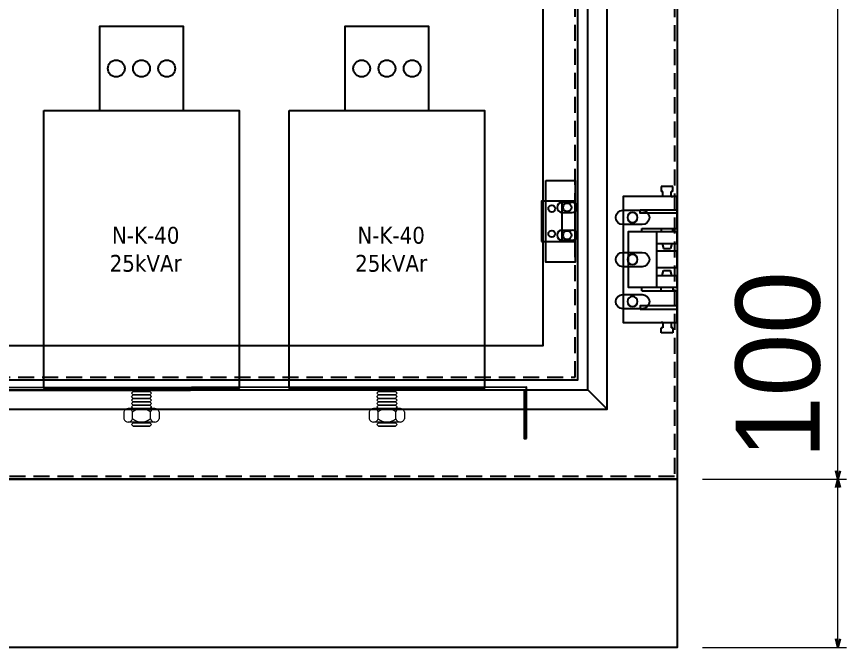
# Model space of a CAD drawing. Header units: millimetres. Extents: x 0 to 6126, y 0 to 4331.
# Drawn here: x 4417.4 to 4910.5, y 2399 to 2773.8 of the extents above; entities that cross this region are included whole.
import ezdxf

# ---------------------------------------------------------------- set-up
doc = ezdxf.new("R2010")
doc.units = ezdxf.units.MM
doc.linetypes.add('HIDDEN2', pattern=[4.7625, 3.175, -1.5875])
doc.layers.add('00', color=7, linetype='Continuous', lineweight=0)
doc.layers.add('DIM', color=253, linetype='Continuous')
doc.dimstyles.new('CNC', dxfattribs={"dimtxt": 50, "dimasz": 5, "dimexe": 5, "dimexo": 15, "dimgap": 10, "dimtad": 1, "dimdec": 0, "dimtxsty": 'Standard', "dimblk": 'OPEN30', "dimcen": 10, "dimclrd": 5, "dimclre": 5, "dimclrt": 3, "dimazin": 3, "dimtfac": 1, "dimtdec": 0, "dimtmove": 0, "dimatfit": 3, "dimldrblk": 'ARCHTICK', "dimlwd": 9, "dimlwe": 9})

# ---------------------------------------------------------------- blocks, each defined once
blk = doc.blocks.new('*D3')
at = {"color": 0, "linetype": 'ByBlock', "lineweight": -2}
for p, q in [((4904.11, 2493.96), (4905.45, 2498.96)), ((4905.45, 2498.96), (4906.79, 2493.96)), ((4905.45, 2498.96), (4905.45, 2493.96)), ((4905.45, 2398.96), (4904.11, 2403.96)), ((4906.79, 2403.96), (4905.45, 2398.96)), ((4905.45, 2398.96), (4905.45, 2403.96))]:
    blk.add_line(p, q, dxfattribs=at)
at = {"layer": 'Defpoints', "color": 0, "ltscale": 3, "transparency": 16777216}
for p in [(4809.86, 2498.96), (4905.45, 2498.96), (4809.86, 2398.96)]:
    blk.add_point(p, dxfattribs=at)
at = {"layer": 'DIM', "color": 5, "lineweight": 9, "ltscale": 3, "transparency": 16777216}
for p, q in [((4905.45, 2498.96), (4905.45, 2629.55)), ((4824.86, 2498.96), (4910.45, 2498.96)), ((4905.45, 2403.96), (4905.45, 2493.96)), ((4824.86, 2398.96), (4910.45, 2398.96))]:
    blk.add_line(p, q, dxfattribs=at)
at = {"layer": 'DIM', "color": 3, "ltscale": 3, "transparency": 16777216, "insert": (4869.93, 2566.76), "char_height": 50, "attachment_point": 5, "rotation": 90}
blk.add_mtext('100', dxfattribs=at)
blk = doc.blocks.new('_ArchTick')
at = {"color": 0, "const_width": 0.15}
blk.add_lwpolyline([(-0.5, -0.5), (0.5, 0.5)], dxfattribs=at)
blk = doc.blocks.new('_Open30')
at = {"color": 0, "linetype": 'ByBlock', "lineweight": -2}
for p, q in [((-1, 0.268), (0, 0)), ((0, 0), (-1, -0.268)), ((0, 0), (-1, 0))]:
    blk.add_line(p, q, dxfattribs=at)
blk = doc.blocks.new('*D4')
at = {"color": 0, "linetype": 'ByBlock', "lineweight": -2}
for p, q in [((4904.11, 4093.96), (4905.45, 4098.96)), ((4905.45, 4098.96), (4906.79, 4093.96)), ((4905.45, 4098.96), (4905.45, 4093.96)), ((4905.45, 2498.96), (4904.11, 2503.96)), ((4906.79, 2503.96), (4905.45, 2498.96)), ((4905.45, 2498.96), (4905.45, 2503.96))]:
    blk.add_line(p, q, dxfattribs=at)
at = {"layer": 'Defpoints', "color": 0, "ltscale": 3, "transparency": 16777216}
for p in [(4809.86, 4098.96), (4905.45, 4098.96), (4809.86, 2498.96)]:
    blk.add_point(p, dxfattribs=at)
at = {"layer": 'DIM', "color": 5, "lineweight": 9, "ltscale": 3, "transparency": 16777216}
for p, q in [((4824.86, 4098.96), (4910.45, 4098.96)), ((4905.45, 2503.96), (4905.45, 4093.96)), ((4824.86, 2498.96), (4910.45, 2498.96))]:
    blk.add_line(p, q, dxfattribs=at)
at = {"layer": 'DIM', "color": 3, "ltscale": 3, "transparency": 16777216, "insert": (4869.93, 3298.96), "char_height": 50, "attachment_point": 5, "rotation": 90}
blk.add_mtext('1600', dxfattribs=at)
blk = doc.blocks.new('A$C369C2461')
at = {"color": 74, "lineweight": 5}
for p, q in [((53, 20.51), (52, 21.51)), ((63, 20.51), (53, 20.51)), ((63, 20.51), (64, 21.51)), ((53, 18.51), (52, 19.51)), ((53, 16.51), (52, 17.51)), ((53, 16.51), (52, 17.51)), ((53, 14.51), (52, 15.51)), ((53, 14.51), (52, 15.51)), ((63, 18.51), (53, 18.51)), ((63, 16.51), (53, 16.51)), ((63, 16.51), (53, 16.51)), ((63, 18.51), (64, 19.51)), ((63, 16.51), (64, 17.51)), ((63, 16.51), (64, 17.51)), ((63, 14.51), (64, 15.51)), ((63, 14.51), (64, 15.51)), ((53, 12.51), (52, 13.51)), ((53, 10.51), (52, 11.51)), ((63, 14.51), (53, 14.51)), ((63, 14.51), (53, 14.51)), ((63, 12.51), (53, 12.51)), ((63, 10.51), (53, 10.51)), ((63, 12.51), (64, 13.51)), ((63, 10.51), (64, 11.51)), ((53, 0), (52, 1)), ((53, 2), (53, 2.44)), ((63, 2), (53, 2)), ((63, 2), (63, 2.44)), ((63, 0), (64, 1)), ((63, 0), (53, 0))]:
    blk.add_line(p, q, dxfattribs=at)
at = {"color": 74}
for points in [[(33, 187.51), (83, 187.51), (83, 237.51), (33, 237.51)], [(0, 187.51), (116, 187.51), (116, 22.51), (0, 22.51)]]:
    blk.add_lwpolyline(points, close=True, dxfattribs=at)
for centre in [(43, 212.51), (58, 212.51), (73, 212.51)]:
    blk.add_circle(centre, 5, dxfattribs=at)
at = {"layer": '00', "color": 74, "lineweight": 5}
for p, q in [((52, 21.51), (53, 22.51)), ((52, 19.51), (53, 20.51)), ((53, 22.51), (63, 22.51)), ((53, 20.51), (63, 20.51)), ((64, 21.51), (63, 22.51)), ((64, 19.51), (63, 20.51)), ((52, 17.51), (53, 18.51)), ((52, 17.51), (53, 18.51)), ((52, 15.51), (53, 16.51)), ((52, 15.51), (53, 16.51)), ((53, 18.51), (63, 18.51)), ((53, 18.51), (63, 18.51)), ((53, 16.51), (63, 16.51)), ((53, 16.51), (63, 16.51)), ((64, 17.51), (63, 18.51)), ((64, 17.51), (63, 18.51)), ((64, 15.51), (63, 16.51)), ((64, 15.51), (63, 16.51)), ((50, 10.44), (64.01, 10.44)), ((66, 10.44), (50, 10.44)), ((52, 13.51), (53, 14.51)), ((52, 11.51), (53, 12.51)), ((53, 14.51), (63, 14.51)), ((53, 12.51), (63, 12.51)), ((64, 13.51), (63, 14.51)), ((64, 11.51), (63, 12.51)), ((64, 10.44), (64, 11.51)), ((47.5, 8.56), (47.5, 4.31)), ((52.75, 4.31), (52.75, 8.56)), ((63.25, 4.31), (63.25, 8.56)), ((68.5, 8.56), (68.5, 4.31)), ((66, 2.44), (50, 2.44)), ((52, 1), (53, 2)), ((53, 2), (63, 2)), ((64, 1), (63, 2)), ((53, 0), (63, 0)), ((53, 0), (63, 0))]:
    blk.add_line(p, q, dxfattribs=at)
for centre, radius, start, end in [((50.12, 7.66), 2.77, 18.8098, 161.1902), ((58, 2.15), 8.28, 50.6699, 129.3301), ((65.87, 7.66), 2.77, 18.8098, 161.1902), ((50.12, 5.21), 2.77, 198.8098, 341.1902), ((58, 10.72), 8.28, 230.6699, 309.3301), ((65.87, 5.21), 2.77, 198.8098, 341.1902)]:
    blk.add_arc(centre, radius, start, end, dxfattribs=at)
at = {"color": 74, "insert": (60.5, 105.01), "char_height": 10, "width": 96, "attachment_point": 5}
blk.add_mtext('{\\fTahoma|b0|i0|c0|p34;N-K-40\\P25kVAr}', dxfattribs=at)
blk = doc.blocks.new('ovan')
at = {"color": 2}
for p, q in [((14.75, 8.55), (3.25, 8.55)), ((3.25, 0.05), (14.75, 0.05))]:
    blk.add_line(p, q, dxfattribs=at)
for centre, start, end in [((3.25, 4.3), 90, 270), ((14.75, 4.3), 270, 90)]:
    blk.add_arc(centre, 4.25, start, end, dxfattribs=at)
blk = doc.blocks.new('HL011-1-6')
at = {"color": 1}
for p, q in [((29.5, 81), (22.5, 81)), ((22.5, 81), (22.5, 78)), ((29.5, 78), (29.5, 81)), ((23.5, 78), (22.5, 78)), ((23.5, 75), (22.5, 75)), ((23.5, 75), (23.5, 78)), ((29.5, 78), (28.5, 78)), ((28.5, 75), (28.5, 78)), ((28.5, 75), (29.5, 75)), ((11, 56), (11, 54)), ((11, 56), (32, 56)), ((22.5, 56), (22.5, 54)), ((29.5, 54), (29.5, 56)), ((20, 54), (20, 21)), ((20, 47), (32, 47)), ((23.1, 47), (24, 44)), ((28.9, 47), (28, 44)), ((32, 42.5), (20, 42.5)), ((24, 44), (28, 44)), ((32, 32.5), (20, 32.5)), ((23.1, 28), (24, 31)), ((24, 31), (28, 31)), ((28.9, 28), (28, 31)), ((20, 28), (32, 28)), ((11, 21), (11, 19)), ((22.5, 19), (22.5, 21)), ((29.5, 21), (29.5, 19)), ((11, 19), (32, 19)), ((23.5, 0), (22.5, 0)), ((23.5, 0), (23.5, -3)), ((28.5, 0), (28.5, -3)), ((28.5, 0), (29.5, 0)), ((22.5, -6), (22.5, -3)), ((23.5, -3), (22.5, -3)), ((29.5, -3), (28.5, -3)), ((29.5, -3), (29.5, -6)), ((29.5, -6), (22.5, -6))]:
    blk.add_line(p, q, dxfattribs=at)
for points in [[(32, 19), (32, 0), (0, 0), (0, 75), (32, 75), (32, 56)], [(32, 28), (32, 21), (3, 21), (3, 54), (32, 54), (32, 47)], [(32, 42.5), (32, 32.5)]]:
    blk.add_lwpolyline(points, dxfattribs=at)
for points in [[(10, 67), (32, 67), (32, 65), (10, 65)], [(10, 8), (32, 8), (32, 10), (10, 10)]]:
    blk.add_lwpolyline(points, close=True, dxfattribs=at)
for centre in [(5.5, 62.5), (5.5, 37.5), (5.5, 12.5)]:
    blk.add_circle(centre, 3, dxfattribs=at)
blk = doc.blocks.new('ovan6x9')
at = {"color": 2}
for p, q in [((2, 6), (8, 6)), ((2, 0), (8, 0))]:
    blk.add_line(p, q, dxfattribs=at)
for centre, start, end in [((2, 3), 90, 270), ((8, 3), 270, 90)]:
    blk.add_arc(centre, 3, start, end, dxfattribs=at)
blk = doc.blocks.new('HL036-1-1')
at = {"color": 1}
blk.add_line((9.5, 36.25), (9.5, 12.25), dxfattribs=at)
for points in [[(0, 48.5), (17.5, 48.5), (17.5, 0), (0, 0)], [(-2.5, 12.25), (17.5, 12.25), (17.5, 36.25), (-2.5, 36.25)]]:
    blk.add_lwpolyline(points, close=True, dxfattribs=at)
for centre, radius in [((12.7, 32.5), 2.5), ((3.5, 31.75), 2), ((3.5, 16.75), 2), ((12.7, 16), 2.5)]:
    blk.add_circle(centre, radius, dxfattribs=at)

msp = doc.modelspace()

# ---------------------------------------------------------------- linework, layer by layer
at = {"color": 7, "ltscale": 3}
msp.add_line((4756.86, 2551.96), (4768.36, 2540.46), dxfattribs=at)
for points in [[(3209.86, 4098.96), (4809.86, 4098.96), (4809.86, 2498.96), (3209.86, 2498.96)], [(4768.36, 4021.46), (4056.36, 4021.46), (4056.36, 2540.46), (4768.36, 2540.46)], [(4756.86, 4009.96), (4067.86, 4009.96), (4067.86, 2551.96), (4756.86, 2551.96)], [(3209.86, 2498.96), (4809.86, 2498.96), (4809.86, 2398.96), (3209.86, 2398.96)]]:
    msp.add_lwpolyline(points, close=True, dxfattribs=at)
at = {"color": 7, "linetype": 'HIDDEN2', "ltscale": 3}
msp.add_lwpolyline([(3211.36, 4097.46), (4808.36, 4097.46), (4808.36, 2500.46), (3211.36, 2500.46)], close=True, dxfattribs=at)
at = {"color": 6, "ltscale": 3}
msp.add_lwpolyline([(4750.86, 4003.96), (4073.86, 4003.96), (4073.86, 2557.96), (4750.86, 2557.96)], close=True, dxfattribs=at)
at = {"color": 6, "linetype": 'HIDDEN2', "ltscale": 3}
msp.add_lwpolyline([(4749.36, 4002.46), (4075.36, 4002.46), (4075.36, 2559.46), (4749.36, 2559.46)], close=True, dxfattribs=at)
at = {"color": 3, "ltscale": 3}
msp.add_lwpolyline([(4730.36, 3983.46), (4094.36, 3983.46), (4094.36, 2578.46), (4730.36, 2578.46)], close=True, dxfattribs=at)
at = {"color": 8, "ltscale": 0.5}
msp.add_lwpolyline([(4720.42, 2523.04), (4720.42, 2553.54), (4122.74, 2552.95), (4122.74, 2522.45), (4124.24, 2522.45), (4124.24, 2551.45), (4718.92, 2552.04), (4718.92, 2523.04)], close=True, dxfattribs=at)

# ---------------------------------------------------------------- block references
at = {"color": 7}
for name, p in [('A$C369C2461', (4433.58, 2530.46)), ('A$C369C2461', (4579.42, 2530.46)), ('HL036-1-1', (4731.86, 2627.96)), ('ovan6x9', (4739.56, 2657.46)), ('ovan6x9', (4739.56, 2640.96))]:
    msp.add_blockref(name, p, dxfattribs=at)
at = {"color": 7, "xscale": -1, "rotation": 180}
msp.add_blockref('HL011-1-6', (4777.86, 2666.96), dxfattribs=at)
at = {"color": 2, "xscale": -1, "rotation": 180}
for p in [(4774.36, 2658.76), (4774.36, 2633.76), (4774.36, 2608.76)]:
    msp.add_blockref('ovan', p, dxfattribs=at)

# ---------------------------------------------------------------- dimensions: what is measured, and where the dimension line sits
at = {"layer": 'DIM', "color": 7, "ltscale": 3}
for base, p1, p2, picture, middle in [((4905.45, 4098.96), (4809.86, 2498.96), (4809.86, 4098.96), '*D4', (4869.93, 3298.96)), ((4905.45, 2498.96), (4809.86, 2398.96), (4809.86, 2498.96), '*D3', (4869.93, 2566.76))]:
    dim = msp.add_linear_dim(base=base, p1=p1, p2=p2, angle=90, dimstyle='CNC', dxfattribs=at)
    dim.commit()
    dim.dimension.update_dxf_attribs({"geometry": picture, "text_midpoint": middle})

doc.saveas('drawing.dxf')
